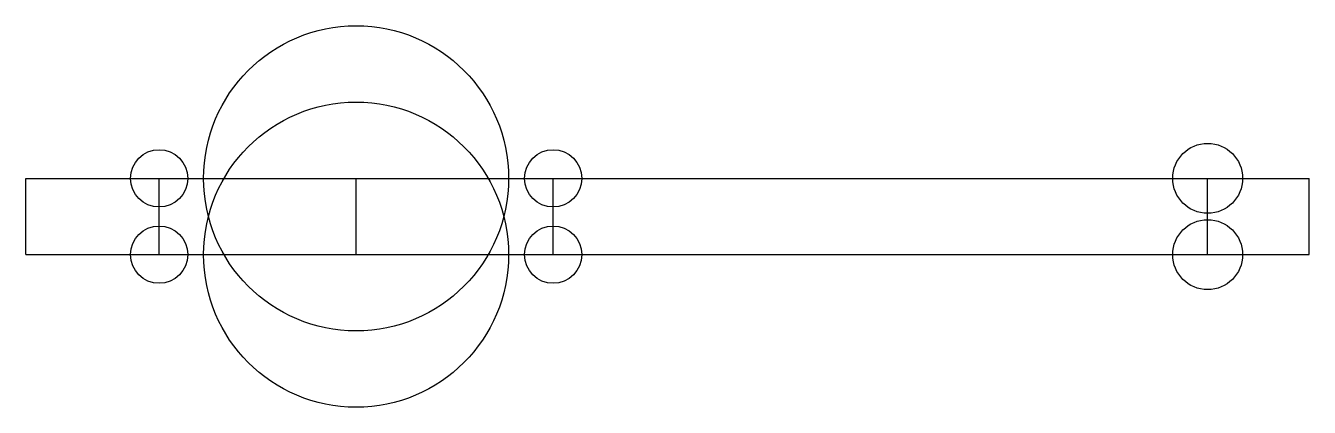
# Model space of a CAD drawing. Header units: millimetres. Extents: x 0 to 101, y -12 to 18.
import ezdxf

# ---------------------------------------------------------------- set-up
doc = ezdxf.new("R2010")
doc.units = ezdxf.units.MM
doc.layers.add('Part', color=7, linetype='CONTINUOUS')

msp = doc.modelspace()

# ---------------------------------------------------------------- linework, layer by layer
at = {"layer": 'Part'}
for p, q in [((0, 0, 52), (0, 6, 52)), ((0, 6), (0, 6, 52)), ((0, 0), (0, 6)), ((0, 0, 52), (0, 6, 52)), ((0, 6, 52), (101, 6, 52)), ((0, 6), (101, 6)), ((0, 6), (0, 6, 52)), ((0, 6, 52), (101, 6, 52)), ((0, 0), (0, 6)), ((0, 6), (101, 6)), ((10.5, 0, 12.75), (10.5, 6, 12.75)), ((10.5, 0, 12.75), (10.5, 6, 12.75)), ((10.5, 0, 43.75), (10.5, 6, 43.75)), ((10.5, 0, 43.75), (10.5, 6, 43.75)), ((26, 0, 38), (26, 6, 38)), ((26, 0, 38), (26, 6, 38)), ((41.5, 0, 12.75), (41.5, 6, 12.75)), ((41.5, 0, 12.75), (41.5, 6, 12.75)), ((41.5, 0, 43.75), (41.5, 6, 43.75)), ((41.5, 0, 43.75), (41.5, 6, 43.75)), ((93, 0, 12.75), (93, 6, 12.75)), ((93, 0, 12.75), (93, 6, 12.75)), ((93, 0, 44.75), (93, 6, 44.75)), ((93, 0, 44.75), (93, 6, 44.75)), ((101, 0, 52), (101, 6, 52)), ((101, 6), (101, 6, 52)), ((101, 0), (101, 6)), ((101, 0, 52), (101, 6, 52)), ((101, 6), (101, 6, 52)), ((101, 0), (101, 6)), ((0, 0), (0, 0, 52)), ((0, 0), (101, 0)), ((0, 0), (0, 0, 52)), ((0, 0, 52), (101, 0, 52)), ((0, 0, 52), (101, 0, 52)), ((0, 0), (101, 0)), ((101, 0), (101, 0, 52)), ((101, 0), (101, 0, 52))]:
    msp.add_line(p, q, dxfattribs=at)
for centre, radius in [((26, 6, 26), 12), ((26, 6, 26), 12), ((26, 0, 26), 12), ((26, 0, 26), 12), ((10.5, 6, 10.5), 2.25), ((10.5, 6, 41.5), 2.25), ((10.5, 6, 10.5), 2.25), ((10.5, 6, 41.5), 2.25), ((41.5, 6, 10.5), 2.25), ((41.5, 6, 41.5), 2.25), ((41.5, 6, 10.5), 2.25), ((41.5, 6, 41.5), 2.25), ((93, 6, 10), 2.75), ((93, 6, 42), 2.75), ((93, 6, 10), 2.75), ((93, 6, 42), 2.75), ((10.5, 0, 10.5), 2.25), ((10.5, 0, 41.5), 2.25), ((10.5, 0, 10.5), 2.25), ((10.5, 0, 41.5), 2.25), ((41.5, 0, 10.5), 2.25), ((41.5, 0, 41.5), 2.25), ((41.5, 0, 10.5), 2.25), ((41.5, 0, 41.5), 2.25), ((93, 0, 10), 2.75), ((93, 0, 42), 2.75), ((93, 0, 10), 2.75), ((93, 0, 42), 2.75)]:
    msp.add_circle(centre, radius, dxfattribs=at)

doc.saveas('drawing.dxf')
